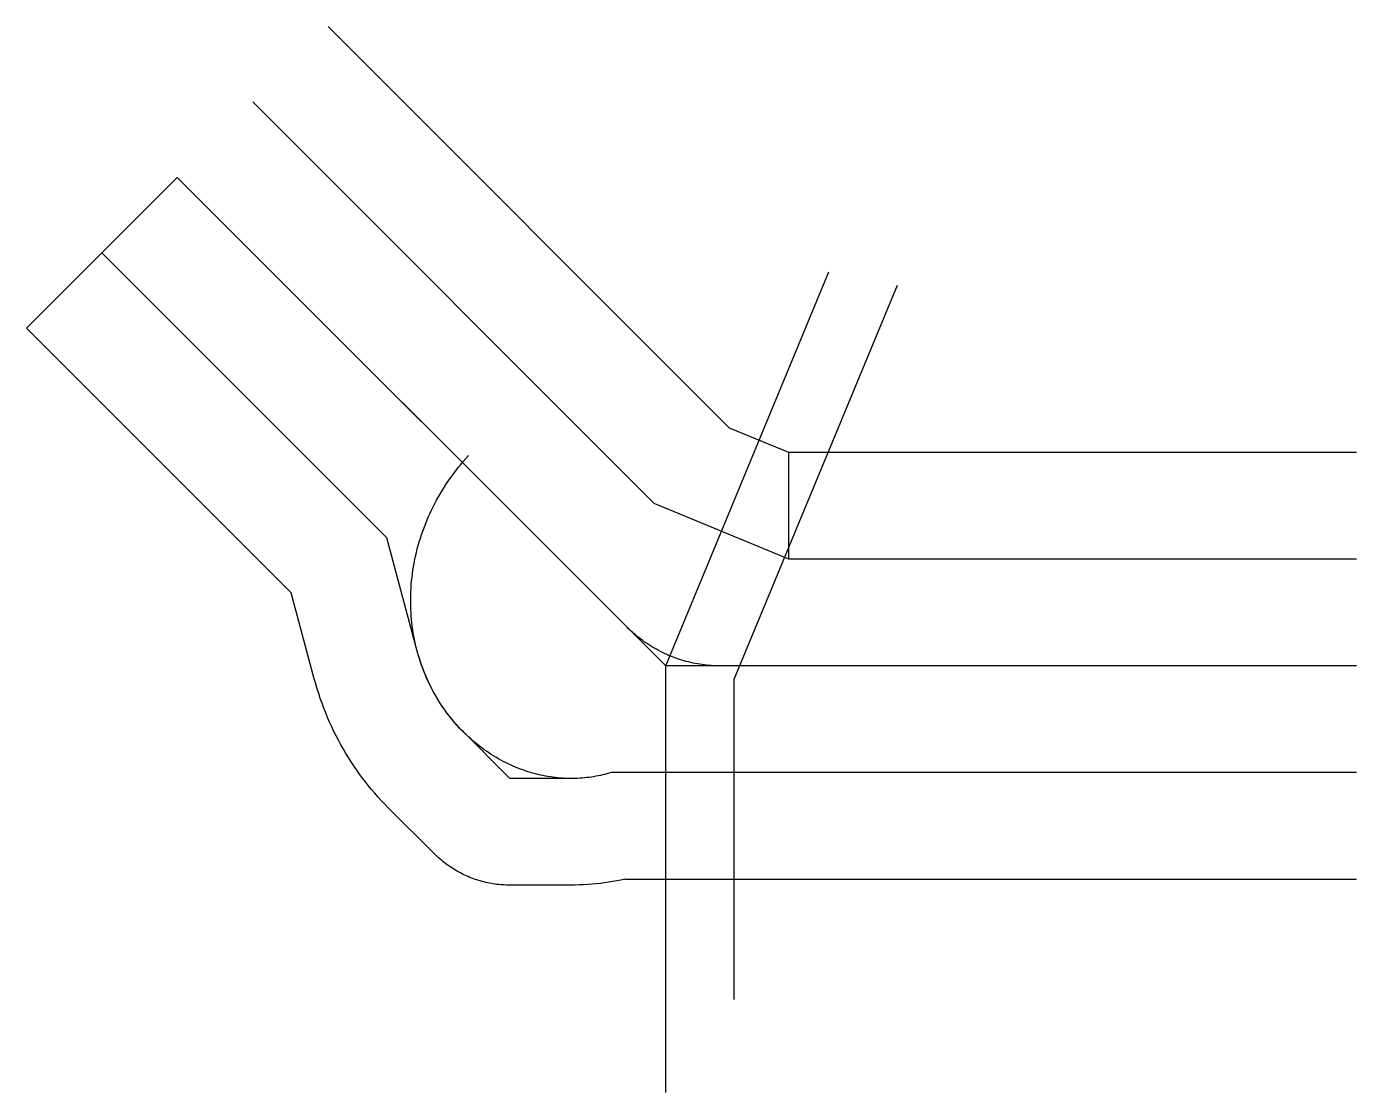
# Model space of a CAD drawing. Header units: metres. Extents: x -13881 to 15000, y -9260 to 13881.
import ezdxf

# ---------------------------------------------------------------- set-up
doc = ezdxf.new("R2010")
doc.units = ezdxf.units.M

msp = doc.modelspace()

# ---------------------------------------------------------------- linework, layer by layer
at = {"color": 1}
for p, q in [((-7333, 13881), (1385, 5163)), ((-8970, 12244), (-252, 3526)), ((-13881, 7333), (-10607, 10607)), ((0, 0), (-10607, 10607)), ((-6056, 2782), (-12244, 8970)), ((-8132, 1584), (-13881, 7333)), ((2672, 4630), (1385, 5163)), ((15000, 4630), (2672, 4630)), ((2672, 2315), (2672, 4630)), ((2672, 2315), (-252, 3526)), ((-5396, 320), (-6056, 2782)), ((15000, 2315), (2672, 2315)), ((-7632, -279), (-8132, 1584)), ((15000, 0), (0, 0)), ((-3385, -2445), (-4395, -1435)), ((-2046, -2445), (-3385, -2445)), ((15000, -2315), (-1186, -2315)), ((-6032, -3072), (-5022, -4082)), ((-2046, -4760), (-3385, -4760)), ((-886, -4630), (15000, -4630))]:
    msp.add_line(p, q, dxfattribs=at)
for points in [[(15000, 0), (1190, 0), (1140, 0), (1089, 2), (1039, 4), (989, 7), (939, 11), (889, 16), (840, 21), (790, 28), (740, 35), (691, 44), (642, 53), (593, 63), (544, 74), (495, 85), (446, 98), (398, 111), (350, 125), (302, 141), (255, 156), (207, 173), (160, 191), (114, 209), (67, 228), (21, 248), (-24, 269), (-69, 291), (-114, 313), (-159, 336), (-203, 360), (-246, 385), (-290, 410), (-332, 436), (-375, 463), (-416, 491), (-458, 519), (-499, 549), (-539, 578), (-579, 609), (-618, 640), (-656, 672), (-695, 704), (-732, 738), (-769, 772), (-805, 806), (-841, 841), (-841, 841), (-10607, 10607)], [(0, -9260), (0, 0), (3544, 8555)], [(5026, 8260), (1482, -295), (1482, -7240)], [(-1186, -2315), (-1232, -2329), (-1278, -2342), (-1325, -2355), (-1372, -2366), (-1420, -2377), (-1468, -2388), (-1517, -2397), (-1566, -2406), (-1615, -2413), (-1665, -2420), (-1715, -2426), (-1766, -2432), (-1817, -2436), (-1868, -2440), (-1920, -2442), (-1972, -2444), (-2024, -2445), (-2076, -2445), (-2129, -2444), (-2182, -2442), (-2235, -2439), (-2288, -2435), (-2342, -2430), (-2395, -2425), (-2449, -2418), (-2503, -2410), (-2557, -2402), (-2611, -2392), (-2666, -2382), (-2720, -2370), (-2774, -2357), (-2829, -2344), (-2883, -2329), (-2938, -2313), (-2992, -2297), (-3046, -2279), (-3101, -2260), (-3155, -2240), (-3209, -2220), (-3263, -2198), (-3316, -2175), (-3370, -2151), (-3423, -2126), (-3477, -2100), (-3530, -2073), (-3582, -2045), (-3635, -2016), (-3687, -1985), (-3739, -1954), (-3790, -1922), (-3841, -1889), (-3892, -1854), (-3943, -1819), (-3993, -1782), (-4042, -1745), (-4091, -1706), (-4140, -1667), (-4188, -1627), (-4236, -1585), (-4283, -1543), (-4329, -1499), (-4375, -1455), (-4421, -1409), (-4465, -1363), (-4509, -1315), (-4553, -1267), (-4596, -1218), (-4638, -1167), (-4679, -1116), (-4720, -1064), (-4759, -1011), (-4798, -957), (-4837, -902), (-4874, -847), (-4911, -790), (-4947, -733), (-4981, -675), (-5015, -616), (-5049, -556), (-5081, -495), (-5112, -434), (-5142, -371), (-5171, -308), (-5200, -245), (-5227, -180), (-5253, -115), (-5278, -49), (-5303, 17), (-5326, 84), (-5348, 152), (-5368, 221), (-5388, 290), (-5407, 359), (-5424, 430), (-5440, 500), (-5455, 572), (-5469, 643), (-5482, 716), (-5493, 788), (-5504, 862), (-5512, 935), (-5520, 1009), (-5527, 1084), (-5532, 1158), (-5536, 1234), (-5538, 1309), (-5539, 1385), (-5539, 1461), (-5538, 1537), (-5535, 1613), (-5531, 1690), (-5526, 1767), (-5519, 1844), (-5510, 1921), (-5501, 1998), (-5490, 2076), (-5478, 2153), (-5464, 2230), (-5449, 2308), (-5432, 2385), (-5414, 2463), (-5395, 2540), (-5374, 2617), (-5352, 2694), (-5328, 2771), (-5303, 2848), (-5277, 2924), (-5249, 3001), (-5220, 3077), (-5189, 3152), (-5157, 3228), (-5123, 3303), (-5088, 3378), (-5052, 3452), (-5014, 3526), (-4975, 3600), (-4934, 3673), (-4892, 3745), (-4849, 3817), (-4804, 3889), (-4758, 3960), (-4710, 4030), (-4661, 4100), (-4611, 4169), (-4559, 4237), (-4506, 4305), (-4452, 4372), (-4396, 4438), (-4339, 4504), (-4281, 4568), (-4281, 4568)], [(-4395, -1435), (-4440, -1389), (-4484, -1342), (-4528, -1295), (-4571, -1246), (-4614, -1196), (-4656, -1145), (-4697, -1094), (-4737, -1041), (-4776, -988), (-4815, -934), (-4853, -879), (-4890, -822), (-4926, -766), (-4962, -708), (-4996, -649), (-5030, -590), (-5063, -530), (-5094, -469), (-5125, -407), (-5155, -344), (-5184, -281), (-5212, -217), (-5238, -152), (-5264, -87), (-5289, -21), (-5313, 46), (-5335, 114), (-5357, 182), (-5377, 250), (-5396, 320)], [(-6032, -3072), (-6105, -2997), (-6178, -2921), (-6249, -2844), (-6319, -2765), (-6387, -2684), (-6455, -2602), (-6521, -2519), (-6586, -2435), (-6649, -2349), (-6711, -2262), (-6772, -2173), (-6832, -2083), (-6890, -1992), (-6946, -1900), (-7001, -1807), (-7055, -1712), (-7107, -1616), (-7157, -1520), (-7206, -1422), (-7253, -1323), (-7299, -1223), (-7343, -1122), (-7385, -1019), (-7425, -916), (-7464, -812), (-7502, -708), (-7537, -602), (-7571, -495), (-7602, -388), (-7632, -279)], [(-1186, -2315), (-1232, -2329), (-1278, -2342), (-1325, -2355), (-1372, -2366), (-1420, -2377), (-1468, -2388), (-1517, -2397), (-1566, -2406), (-1615, -2413), (-1665, -2420), (-1715, -2426), (-1766, -2432), (-1817, -2436), (-1868, -2440), (-1920, -2442), (-1972, -2444), (-2024, -2445), (-2046, -2445)], [(-3385, -4760), (-3426, -4760), (-3466, -4758), (-3506, -4757), (-3547, -4754), (-3587, -4751), (-3627, -4747), (-3667, -4743), (-3707, -4737), (-3747, -4731), (-3787, -4725), (-3827, -4717), (-3866, -4709), (-3906, -4701), (-3945, -4691), (-3984, -4681), (-4023, -4670), (-4062, -4659), (-4100, -4647), (-4139, -4634), (-4177, -4620), (-4215, -4606), (-4252, -4591), (-4290, -4576), (-4327, -4560), (-4363, -4543), (-4400, -4526), (-4436, -4508), (-4472, -4489), (-4507, -4470), (-4543, -4450), (-4577, -4429), (-4612, -4408), (-4646, -4386), (-4680, -4364), (-4713, -4341), (-4746, -4318), (-4778, -4294), (-4810, -4269), (-4842, -4244), (-4873, -4218), (-4904, -4192), (-4934, -4165), (-4964, -4138), (-4993, -4110), (-5022, -4082)], [(-886, -4630), (-973, -4649), (-1061, -4667), (-1150, -4683), (-1239, -4698), (-1329, -4711), (-1419, -4722), (-1509, -4733), (-1600, -4741), (-1692, -4748), (-1783, -4753), (-1876, -4757), (-1968, -4759), (-2046, -4760)]]:
    msp.add_lwpolyline(points, dxfattribs=at)

doc.saveas('drawing.dxf')
